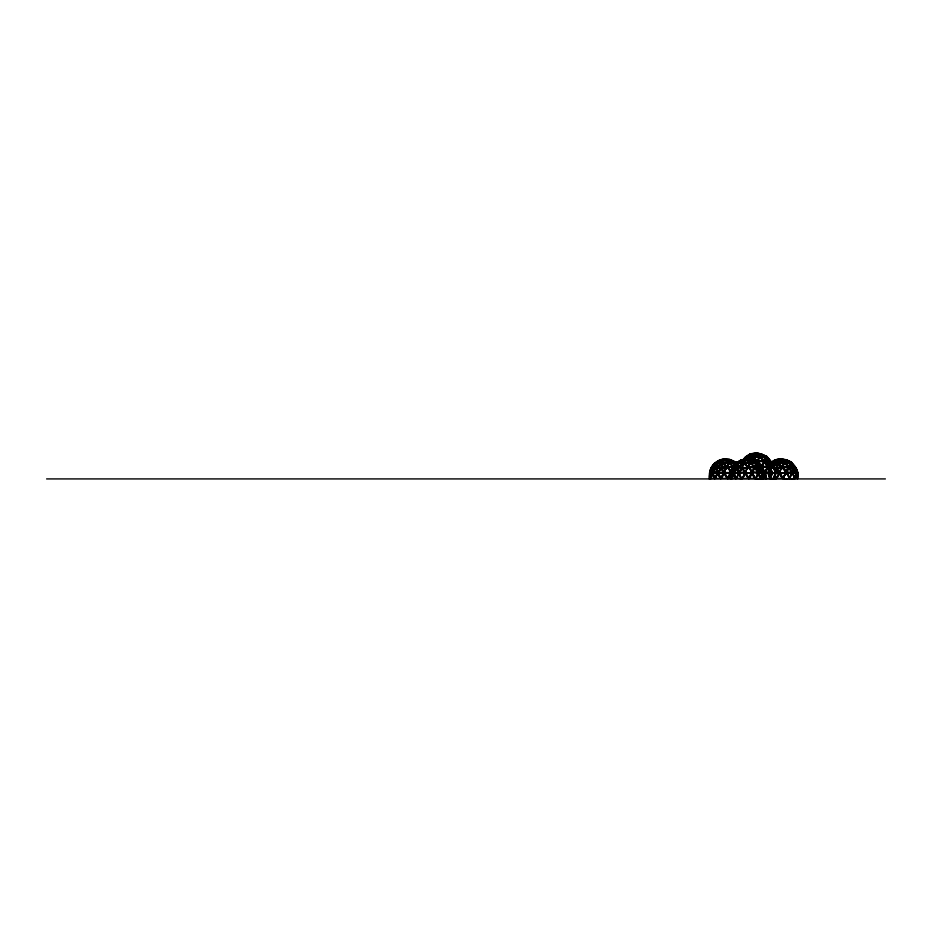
<?xml version="1.0" encoding="UTF-8"?>
<svg xmlns="http://www.w3.org/2000/svg" width="932" height="932" viewBox="0 0 932 932"><rect width="100%" height="100%" fill="white"/><g stroke="black" fill="none" stroke-linecap="round" stroke-linejoin="round"><path stroke-width="1.4" d="M712.339 472.151C710.988 461.258 715.065 474.644 710.021 472.314L712.363 467.946M731.853 468.132L741.22 459.767L751.774 459.767L761.211 466.979L762.329 472.815L760.559 478.92C758.042 471.056 753.464 462.691 745.251 459.767L735.383 463.379L730.665 459.767L720.11 459.767L712.467 466.979L712.432 472.547L710.673 478.92C705.606 467.27 719.597 455.375 730.665 459.767C738.657 465.01 747.883 461.328 756.493 463.379L762.329 472.815L763.448 478.92L763.751 472.547L761.211 466.979L757.378 462.225C745.425 453.115 727.554 464.159 730.362 478.92M712.794 467.421C710.149 480.248 721.088 458.532 712.77 471.627L712.794 467.421L715.846 467.421L712.91 467.491M731.271 472.361L733.449 472.151L733.344 467.899L731.131 472.314L733.344 467.899M733.95 471.813L733.868 467.363C743.701 464.381 726.867 478.733 737.049 467.363M723.139 463.658L728.498 462.645L726.867 466.501L723.139 463.658L728.498 462.75M744.249 463.658L747.977 466.396L749.619 462.645L744.249 463.658L747.977 466.501M753.697 457.717L759.056 456.808L753.697 457.717L757.413 460.664L759.056 456.808M778.535 463.682L783.672 462.703L778.535 463.682L782.099 466.408L783.672 462.703M782.099 466.408L778.535 463.577M772.046 465.79L772.861 462.225L775.377 459.767L785.932 459.767L795.369 466.979L797.909 472.547L797.606 478.92L795.369 466.979L791.536 462.225C784.954 458.136 776.17 457.449 770.193 463.041M709.252 478.92L709.555 472.815L714.273 463.379L724.141 459.767L729.127 462.225L735.383 463.379L736.268 462.225M730.735 473.794L730.502 478.431L730.641 473.305M726.203 458.917L724.886 459.814C739.88 459.36 714.623 459.697 730.187 459.662M747.313 458.917L745.996 459.814C760.99 459.36 735.732 459.697 751.297 459.662M755.351 453.837L756.714 453.057L760.803 453.837M756.714 453.057L760.302 453.837M780.166 459.662L781.459 459.068L784.872 459.814L780.166 459.662L781.459 459.068M755.503 454.105L760.652 454.105L755.503 454.105L759.417 456.179L760.652 454.105M780.34 459.965C788.39 457.682 785.059 464.858 780.34 459.965L785.455 459.662M758.019 472.011L758.916 468.4L758.019 472.011L755.374 467.526L758.112 471.965M761.211 466.979L759.359 468.132L758.298 472.815L755.386 478.92L752.217 472.547L748.175 466.979L743.445 463.379L737.608 466.979L733.542 472.547L731.783 478.92L730.665 472.815L735.383 463.379M758.578 472.442C758.252 461.655 765.137 479.898 759.382 468.878L758.578 472.442L761.759 472.408M767.467 466.186L768.364 462.563L764.729 461.748L767.467 466.186L764.729 461.748M762.644 476.473L767.735 466.979L768.795 462.295L765.941 457.542L759.685 456.389L754.699 453.931L748.151 456.389L744.051 460.198M771.207 466.571L768.015 466.606C767.688 455.818 774.585 474.062 768.818 463.041M768.947 463.006L768.015 466.606M792.153 471.883L793.016 468.435L792.247 471.825L789.637 467.608L793.016 468.435M772.803 462.132L779.408 459.767L784.406 462.225L790.651 463.379L793.516 468.132L792.456 472.815L789.544 478.92C786.177 470.951 780.107 461.142 770.147 462.272M795.835 472.338L792.794 472.373C792.491 462.109 799.05 479.479 793.563 468.982M793.68 468.947L792.794 472.373M716.393 466.746L717.151 462.901L716.393 466.746L713.108 466.652L717.151 462.901L713.213 466.746M717.535 462.132L716.498 466.979L712.432 472.547L709.555 472.815M717.85 462.645C712.363 473.398 729.488 457.018 716.988 466.396L717.85 462.645L721.659 463.658M721.799 464.066L721.03 467.771L717.36 466.804L721.799 464.066L717.419 466.897M712.467 466.979L721.252 468.132L727.752 478.92L731.107 472.547L712.432 472.547L714.704 478.92C717.966 472.361 721.974 466.769 724.141 459.767M721.787 467.771L722.603 464.066C734.439 468.481 713.05 468.54 726.191 466.804M737.503 466.746L738.261 462.901L737.503 466.746L734.23 466.652L738.261 462.901L734.323 466.746M738.109 466.396L738.971 462.645C749.549 461.538 733.193 471.592 738.971 462.645M730.665 459.767L720.786 478.92L717.617 472.815L716.498 466.979L722.335 463.379L729.127 462.225L733.577 466.979L733.542 472.547L735.814 478.92C739.076 472.361 743.084 466.769 745.251 459.767M747.126 459.569L747.709 457.064L744.773 459.977M747.604 458.765L748.151 456.389L752.893 457.542L759.685 456.389L761.211 453.931L766.815 456.389L770.659 461.142L773.187 466.711L771.778 466.979L768.795 462.295L764.135 461.142L754.128 461.841M747.895 459.418L748.408 456.808L752.217 457.822L748.699 459.849M751.856 460.734L752.345 458.229L750.132 459.604M752.066 461.107L754.699 453.931M752.613 460.734L753.149 458.229L756.761 461.06L753.429 461.631M771.766 465.01L772.372 462.575L770.077 462.61M773.234 462.82L772.407 466.408L773.164 462.703L776.81 463.682L773.164 462.703M772.768 466.781L776.251 467.701L776.985 464.171L772.768 466.781L776.985 464.171M775.063 470.008L776.519 468.132L779.408 459.767L781.214 458.73M777.137 467.701L777.905 464.171C789.136 468.388 768.818 468.33 781.331 466.781M727.799 467.363L732.948 467.363L727.764 467.433L730.944 471.813L733.146 467.608L731.9 468.435L730.781 472.338M714.32 478.431L711.128 478.431C712.328 463.728 716.696 488.345 712.479 473.572M735.43 478.431L732.237 478.431L733.717 473.572L735.313 478.431M760.396 477.93L761.863 473.305L758.683 473.316L760.396 477.93L758.683 473.316M762.271 473.794L763.122 478.431L762.143 473.782L760.792 478.419L765.417 478.454L764.589 473.945M794.553 477.93L796.021 473.305L792.841 473.316L794.553 477.93L792.841 473.316M796.441 473.794L794.949 478.419L797.279 478.431L796.301 473.782L797.279 478.431M727.123 467.829C737.934 474.26 717.931 475.495 727.135 467.782M746.031 472.361C746.509 461.025 757.273 476.73 746.043 472.314M757.669 461.992L760.873 466.338M780.189 472.361C780.667 461.025 791.431 476.73 780.212 472.314M770.193 476.473L770.997 474.038M770.205 477.697L771.812 472.815L770.1 467.829L773.956 467.829M770.426 478.559L772.08 473.246L775.133 473.246L773.478 478.559L770.356 478.489L773.478 478.559M773.665 478.92L775.68 472.815C769.145 458.975 781.4 476.403 772.069 472.384L770.729 468.179L773.781 468.179L775.203 472.303M773.991 478.489L775.296 474.551M774.247 478.92L776.263 472.815L774.247 466.979L761.654 466.711L757.611 461.142L752.893 457.542L749.386 459.697M765.452 472.384L768.015 472.466L769.657 467.41L767.933 467.41L765.452 472.384L768.015 467.491L769.657 467.41M770.216 478.92L768.201 472.815L770.216 466.979M769.948 468.26L768.446 472.303M770.496 467.829L768.772 472.815L770.787 478.92M770.38 475.786L771.405 472.815L769.681 467.829L769.681 477.534M727.624 466.746L732.773 466.746L727.624 466.746L729.302 462.901L732.808 466.652M748.746 466.746L753.883 466.746L748.746 466.746L750.411 462.901L753.883 466.746M758.182 460.909L763.32 460.909L758.182 460.909L759.848 457.064L763.32 460.909M782.997 466.699L787.924 466.699L782.997 466.699L784.593 463.006L787.959 466.594M784.593 463.006L787.924 466.699M730.898 460.198L734.567 463.169L730.898 460.198L729.628 462.26L734.614 463.041M750.796 462.132L752.008 460.198L755.677 463.169L752.008 460.198M761.397 454.49C772.931 458.754 755.642 458.101 761.444 454.362M784.989 462.249L786.2 460.257L789.765 462.983L785.035 462.121M728.498 462.645L726.867 466.396L723.15 463.553M757.611 461.142L759.685 456.389L764.135 461.142L767.735 466.979M731.107 459.965L735.802 462.132L735.115 463.041M752.159 459.942L756.842 462.26M761.607 454.105L766.279 456.424M786.387 459.965L791.07 462.132L790.266 463.111L786.655 460.198M731.434 470.718L732.948 467.363M752.042 471.697L753.965 467.421L748.978 467.491L752.042 471.697L749.025 467.421M757.623 472.384L752.753 472.209L754.699 467.829L757.541 472.431M761.502 465.977L763.494 461.526L758.357 461.526L761.549 465.918M762.19 466.373L764.217 461.946L762.19 466.373L767.059 466.548L764.147 461.992M791.676 472.314L787.004 472.151L788.95 467.899L791.676 472.314L788.95 467.899M717.081 473.281L714.762 477.918L713.038 473.06L716.976 473.27M735.872 477.918C731.83 463.088 735.907 487.727 738.086 473.27M738.831 473.782L736.536 478.431L741.231 478.419L738.831 473.782L741.231 478.419M755.934 478.419C763.774 466.128 749.666 482.555 759.964 478.431L758.147 473.782M770.554 477.697L772.372 473.887M789.451 477.93L791.746 473.27L787.039 473.072L789.451 477.93L787.109 473.06M714.378 463.553L717.104 462.75L714.378 463.553L712.957 466.396M723.558 460.198L722.183 463.169L718.397 462.132L723.558 460.198L718.234 461.876L720.226 459.942L723.395 459.942L720.273 460.082L718.292 462.016M722.183 463.169L723.605 460.326M722.941 463.169L724.362 460.198L728.3 462.132L722.941 463.041M724.117 472.011L726.331 467.526C715.566 464.917 729.185 478.151 721.904 468.4M734.824 463.553L733.344 466.501L729.826 462.75L734.766 463.658M738.121 462.82L735.499 463.577L734.136 466.303L735.604 463.682L738.109 462.645M743.585 460.152L744.831 457.542C752.788 449.795 764.228 453.232 770.659 461.142L771.778 466.979C778.826 469.553 786.387 464.777 793.516 468.132L796.487 472.815L794.716 478.92L792.456 472.815L788.856 466.979L784.406 462.225L777.603 463.379L771.778 466.979M743.981 459.616L744.924 457.717L747.65 456.913L745.029 457.822L744.086 459.721M743.247 463.041L744.668 460.198L743.293 463.169L739.507 462.132L743.293 463.169M744.051 463.169L745.472 460.198L749.41 462.132L744.051 463.041M747.441 467.526L745.227 472.011L743.014 468.4L747.441 467.526L743.014 468.4M752.73 457.332L748.955 456.296L752.73 457.332L754.151 454.49M758.846 456.296L753.487 457.204L754.908 454.362L758.858 456.424L754.908 454.362M753.499 457.332L754.92 454.49M755.934 463.553L754.454 466.501C742.175 458.125 765.673 466.419 751.006 462.645M755.153 466.897L756.609 464.066C765.312 472.035 747.79 464.287 758.788 467.678M765.37 457.717L763.891 460.664L760.384 456.913L765.312 457.822M764.589 461.06L766.046 458.229L768.224 461.841L764.589 461.06L768.224 461.841M764.729 471.988L767.106 467.375L762.236 467.177L764.729 471.988L762.236 467.177M777.416 463.111L778.733 460.257L773.793 462.121L777.416 463.111L773.828 462.249M779.665 460.257L778.302 463.111L783.439 462.249L779.665 460.385L783.439 462.121M790.01 463.577L788.577 466.408L785.21 462.82L790.01 463.577L785.28 462.703M789.392 466.874L790.79 464.171L792.852 467.608L789.486 466.781M727.706 477.93L730.257 473.072L724.979 473.27L727.717 477.918L730.28 473.06L724.956 473.281M728.533 478.431L731.084 473.572M749.596 478.431C751.809 463.728 758.1 488.321 752.147 473.572L749.596 478.431L754.605 478.431M720.797 477.918L723.383 473.316L718.409 473.305L720.844 477.93L718.409 473.305M779.443 473.782L776.88 478.431L782.181 478.419L779.432 473.794M756.225 463.041L756.912 462.132M761.863 454.49L765.591 457.332L766.36 456.296M762.574 477.335L764.508 473.887M730.094 459.942L728.871 462.016L724.956 459.942M751.204 459.942L749.98 462.016L746.066 459.942M751.774 459.767L741.895 478.92L738.727 472.815L737.608 466.979L738.703 462.225L736.129 462.983L740.625 460.198M785.932 459.767L776.053 478.92L774.783 476.473M713.096 472.163L717.174 472.384L713.096 472.163L716.3 467.782L717.279 472.431L716.3 467.782M713.19 472.209L716.393 467.829M737.503 467.829L734.206 472.163L737.41 467.782L738.389 472.431L737.41 467.782M742.711 460.396L744.831 457.542L748.175 456.424L750.656 453.931L761.211 453.931M743.154 460.128L744.505 458.323M757.378 462.225L748.862 478.92L742.361 468.132L737.608 466.979L727.053 466.979L721.252 468.132M766.815 456.389L761.654 466.711L764.822 472.815L765.941 478.92L764.322 474.038M770.391 460.816L767.024 456.808L766.232 457.822L769.948 460.664M790.301 463.169L791 462.26L786.585 460.326M791.536 462.225L783.02 478.92L776.519 468.132M794.775 466.781L793.318 467.701L791.361 464.171L794.775 466.781L791.012 463.682L791.769 462.703L795.113 466.652M717.92 472.011C725.143 460.839 715.636 480.073 716.999 467.526L720.681 468.458M721.193 468.843L718.479 472.442L723.442 472.442L721.24 468.878M741.721 468.4C732.96 477.534 748.105 466.07 738.121 467.526L739.029 472.011M742.303 468.843L739.589 472.442L744.552 472.442L742.35 468.878M776.449 468.947L774.702 471.208L776.449 468.947L778.593 472.373L776.181 472.338M756.609 464.066L758.695 467.771M735.674 463.658L736.373 462.75M756.889 463.553L757.588 462.645L760.955 466.652M773.781 468.179L770.648 468.26M772.069 472.384L770.729 468.179M775.296 478.535L774.166 476.357M739.449 461.818L744.447 460.105L741.394 460.105L739.495 461.957L741.348 459.965M750.773 454.105C744.342 458.882 755.747 451.705 753.953 454.105M773.513 461.876L775.494 459.942L778.674 459.942M773.607 461.818L775.552 460.105L778.558 459.965M765.382 473.328L766.244 475.937M767.933 473.246L769.669 478.489L766.267 478.489L765.312 473.246L768.015 473.176M768.434 473.328L769.809 477.172M744.68 459.872L747.709 457.064M757.11 464.066L760.698 466.804L757.11 464.066L759.172 467.771L760.698 466.804M770.03 461.06L766.547 458.229L768.725 461.841M710.743 468.132C713.691 466.792 716.324 459.907 711.139 467.678M733.286 467.666L731.9 468.435M750.19 459.697L752.345 458.229M768.609 461.934L770.135 460.967M768.795 462.295L770.659 461.142M771.789 466.548L772.908 466.338L770.694 461.596C766.116 462.738 774.306 471.196 770.834 461.526M771.416 462.458L774.783 460.198M772.337 466.303L776.752 463.577M793.516 468.132L795.369 466.979M795.287 467.608L793.808 468.493L796.091 471.825L795.287 467.608L796.091 471.825M723.966 459.662C730.327 456.855 712.258 462.458 725.946 458.73M755.91 453.057C738.354 456.563 760.582 452.87 756.493 452.894M745.076 459.662C751.437 456.855 733.368 462.458 747.056 458.73M780.573 459.068L776.344 459.814M761.397 467.363C756.132 467.957 765.848 477.429 761.013 467.584M795.555 467.363L797.629 472.163C794.367 473.817 794.984 461.363 797.489 472.209M748.99 456.424L754.104 454.362M739.554 462.26L744.668 460.198M773.653 461.957L778.604 460.105M721.916 468.458L726.331 467.526M742.361 468.132L748.175 466.979L754.699 466.979L759.359 468.132M762.329 472.815L763.751 472.547M797.909 472.547L771.405 472.815M776.321 459.662L780.55 458.917M709.869 473.27C715.659 469.821 708.635 485.63 710.009 473.281M731.131 472.314L733.309 472.105M730.665 472.815L768.201 472.815M730.979 473.27C736.769 469.821 729.744 485.63 731.119 473.281M772.919 467.177L771.952 467.375M731.573 478.431L730.874 473.782M797.384 477.93C795.113 470.835 799.19 471.639 797.629 478.431M744.505 459.942L741.394 460.105M713.108 466.652L716.289 466.652M734.23 466.652L737.398 466.652M737.154 467.433L733.868 467.363M748.978 467.491L753.918 467.491M770.205 467.678L773.257 467.829M739.519 473.305C750.062 468.726 740.311 485.269 739.565 473.316M772.162 473.328L775.214 473.328M776.146 473.305C782.018 470.555 775.179 482.368 774.876 475.611M769.797 475.786L770.496 475.786L771.533 472.815L770.112 468.726L769.925 475.786M728.486 478.431L731.725 478.419M739.926 478.617L741.954 478.617M760.792 478.617L764.077 478.617M46.6 478.92L885.4 478.92M734.206 472.163L738.389 472.431M734.148 473.06L738.191 473.281M761.595 467.573L764.135 472.396M773.49 467.887L775.785 468.435M739.029 462.75L742.769 463.658M717.593 462.225L722.335 463.379L727.053 466.979L731.107 472.547M741.79 468.458L738.121 467.526M755.281 467.584L758.916 468.4M781.342 466.874L777.905 464.171M729.267 462.994L732.773 466.746M748.175 456.424L750.074 454.362L745.472 457.204M719.516 460.198L714.914 463.041M765.964 458.323L768.143 461.934M774.585 476.357L775.68 478.466L774.224 476.299M770.578 461.69L771.428 466.128M769.261 470.602L769.261 474.761M768.888 470.136L768.888 474.376M768.76 470.136L768.76 474.376M763.459 473.072C764.892 484.826 760.535 472.023 763.459 473.072M709.765 473.782C708.297 480.236 711.885 479.456 709.765 473.782M742.909 464.066L742.082 467.678L738.47 466.804L742.909 464.066M743.713 464.066C738.389 471.277 754.035 466.909 743.736 464.159M710.918 468.458C706.654 478.687 715.182 463.612 710.918 468.458M788.076 467.491L786.2 471.697C774.678 463.763 797.78 468.516 783.148 467.491L786.247 471.627L788.123 467.421M717.722 473.782L715.427 478.431L720.121 478.419L717.722 473.782M757.588 473.27C756.877 485.549 747.592 468.342 757.588 473.27M792.41 473.794C784.558 480.726 799.318 480.737 792.41 473.794M734.87 464.171L732.436 467.701L734.87 464.171M781.482 467.608L779.385 471.883L777.276 468.435L781.494 467.666M751.39 473.06L748.815 477.93L746.089 473.27L751.39 473.06M785.548 473.06L782.973 477.93L780.247 473.27L785.548 473.06M786.352 473.572C777.067 481.098 795.357 481.122 786.352 473.572M724.176 473.782L721.613 478.431L726.913 478.419L724.176 473.782M745.285 473.782L742.722 478.431L748.023 478.419L745.285 473.782M763.96 473.27L762.586 475.576L764.007 473.293M761.467 467.782C765.498 473.246 761.339 474.901 761.467 467.782"/></g></svg>
